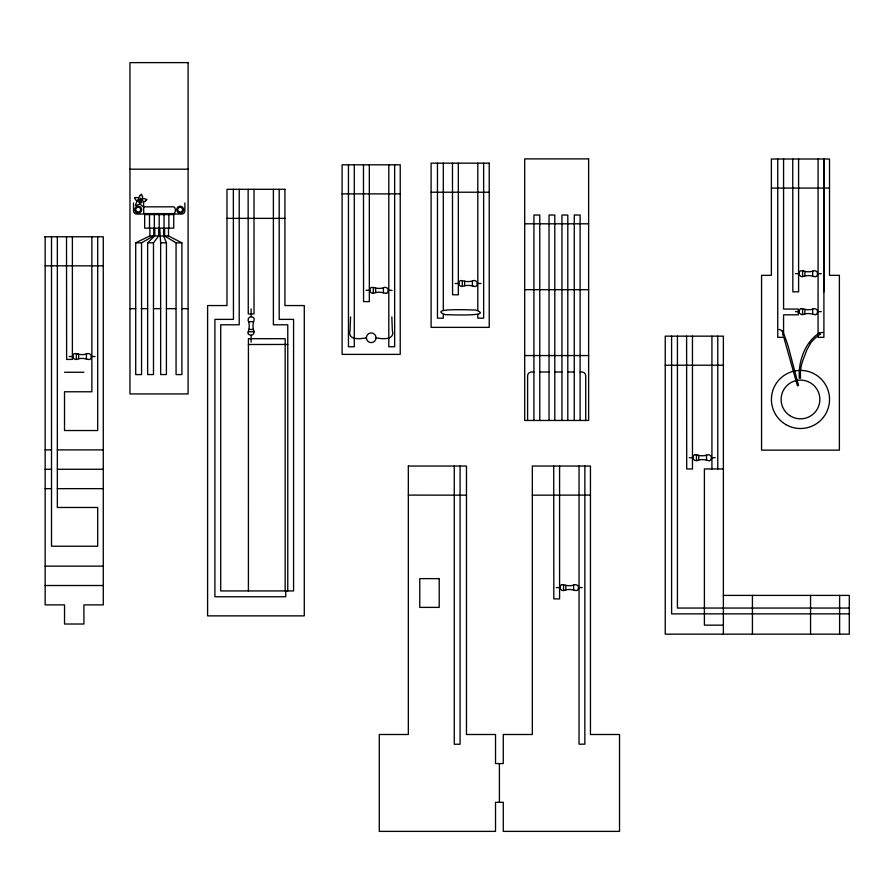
<?xml version="1.0" encoding="UTF-8"?>
<svg xmlns="http://www.w3.org/2000/svg" width="894" height="894" viewBox="0 0 894 894"><rect width="100%" height="100%" fill="white"/><g stroke="black" fill="none" stroke-linecap="round" stroke-linejoin="round"><path stroke-width="1.34" d="M248.409 590.934L248.42 338.692L285.164 338.703L285.164 590.934M400.233 193.886L400.233 164.82L342.1 164.82L342.1 354.382L400.233 354.382L400.233 193.886L342.1 193.886M823.91 291.824L823.91 159.02L823.91 337.34L818.077 337.34L818.077 335.652M163.58 228.261L163.58 236.016L166.44 242.81L166.407 374.552L160.652 374.552L160.652 242.81L159.713 228.261M89.244 359.522A9.331 9.331 0 0 1 86.941 359.109L85.858 358.863A13.645 13.645 0 0 0 82.114 358.449A13.645 13.645 0 0 0 78.359 358.852C75.13 360.997 71.14 357.79 73.565 354.315A1.855 1.855 0 0 1 74.548 353.655L74.973 353.588A9.331 9.331 0 0 1 77.275 353.923M85.858 354.169C89.098 352.057 93.088 355.231 90.663 358.729A1.855 1.855 0 0 1 89.668 359.377L89.244 359.455M386.219 293.333A9.331 9.331 0 0 1 383.917 292.908L382.833 292.662A13.645 13.645 0 0 0 379.078 292.249A13.645 13.645 0 0 0 375.335 292.651C372.094 294.796 368.104 291.589 370.529 288.114A1.855 1.855 0 0 1 371.524 287.455L371.949 287.387A9.331 9.331 0 0 1 374.251 287.723L375.335 287.969A13.645 13.645 0 0 0 379.078 288.382A13.645 13.645 0 0 0 382.833 287.98C386.063 285.845 390.052 289.041 387.627 292.528A1.855 1.855 0 0 1 386.644 293.176L386.219 293.254M472.904 286.114L471.831 285.834A13.645 13.645 0 0 0 468.087 285.421A13.645 13.645 0 0 0 464.332 285.823C461.103 287.969 457.102 284.761 459.538 281.275A1.855 1.855 0 0 1 460.522 280.627L460.946 280.548A9.331 9.331 0 0 1 463.248 280.895L464.332 281.141A13.645 13.645 0 0 0 468.087 281.554A13.645 13.645 0 0 0 471.831 281.152C475.06 279.006 479.061 282.213 476.636 285.689A1.855 1.855 0 0 1 475.642 286.348L475.217 286.415M562.17 584.598A9.331 9.331 0 0 1 564.472 585.011L565.556 585.257A13.645 13.645 0 0 0 569.31 585.671A13.645 13.645 0 0 0 573.065 585.268C576.284 583.145 580.284 586.341 577.859 589.816A1.855 1.855 0 0 1 576.865 590.465L576.44 590.543A9.331 9.331 0 0 1 574.138 590.196L573.054 589.951A13.645 13.645 0 0 0 569.31 589.537A13.645 13.645 0 0 0 565.556 589.939C562.326 592.085 558.337 588.878 560.761 585.402A1.855 1.855 0 0 1 561.745 584.743L562.17 584.676M709.344 460.689A9.331 9.331 0 0 1 707.053 460.276L705.969 460.03A13.645 13.645 0 0 0 702.215 459.617A13.645 13.645 0 0 0 698.46 460.019C695.23 462.164 691.241 458.957 693.666 455.482A1.855 1.855 0 0 1 694.66 454.822L695.074 454.755M697.387 455.057L698.471 455.337A13.645 13.645 0 0 0 702.215 455.75A13.645 13.645 0 0 0 705.969 455.348C709.199 453.202 713.188 456.409 710.764 459.896A1.855 1.855 0 0 1 709.78 460.544L709.355 460.622M815.484 276.682A9.331 9.331 0 0 1 813.194 276.268L812.11 276.022A13.645 13.645 0 0 0 808.355 275.609A13.645 13.645 0 0 0 804.6 276.011C801.37 278.157 797.381 274.95 799.806 271.463A1.855 1.855 0 0 1 800.789 270.815L801.214 270.737A9.331 9.331 0 0 1 803.516 271.083M815.484 314.654A9.331 9.331 0 0 1 813.194 314.23L812.11 313.995A13.645 13.645 0 0 0 808.355 313.57A13.645 13.645 0 0 0 804.6 313.973C801.37 316.118 797.381 312.922 799.806 309.436A1.855 1.855 0 0 1 800.789 308.788L801.214 308.709M803.527 271.05L804.6 271.329A13.645 13.645 0 0 0 808.355 271.742A13.645 13.645 0 0 0 812.11 271.34C815.339 269.206 819.329 272.391 816.904 275.877A1.855 1.855 0 0 1 815.92 276.537L815.496 276.604M801.225 308.631A9.331 9.331 0 0 1 803.516 309.056L804.6 309.29A13.645 13.645 0 0 0 808.355 309.715A13.645 13.645 0 0 0 812.11 309.313C815.339 307.167 819.329 310.363 816.904 313.85A1.855 1.855 0 0 1 815.92 314.498L815.496 314.576M350.571 316.901L350.18 328.109A79.03 79.03 0 0 1 350.068 330.288C347.274 340.391 359.969 339.15 366.361 337.787M141.509 202.647L141.42 202.178A1.475 1.475 0 0 0 140.872 201.217M782.842 330.992L782.798 334.468M138.682 202.212L138.95 201.731A1.475 1.475 0 0 1 139.71 201.038M146.705 199.619L146.605 199.809A3.218 3.218 0 0 1 146.258 200.312L145.7 200.737M810.366 343.598L806.88 349.867L803.114 359.679A73.062 73.062 0 0 0 801.594 364.573A39.582 39.582 0 0 0 800.577 378.196L799.303 378.196C798.208 361.534 804.79 342.402 819.25 333.004M158.674 235.893L154.796 235.893L147.644 242.81L147.644 374.552L153.489 374.552L153.489 242.81L158.674 235.893L158.674 228.138M139.699 196.099L140.637 194.892A3.587 3.587 0 0 1 141.341 194.177A3.587 3.587 0 0 1 141.822 195.071L142.358 196.501M145.599 200.815L145.174 201.105A16.271 16.271 0 0 0 144.761 201.407A7.733 7.733 0 0 1 144.37 201.698L144.157 201.809A1.386 1.386 0 0 1 143.353 201.977L143.353 201.966M141.554 242.833L141.554 374.586L135.709 374.586L135.709 242.833L141.554 242.833L153.757 235.893L153.757 228.138M135.709 242.833L149.879 235.893L153.757 235.893M142.548 198.747L142.66 198.714A2.917 2.917 0 0 1 143.074 198.569M445.38 314.654C445.905 314.52 495.254 316.99 475.742 310.05C475.228 310.173 426.27 307.558 445.246 314.654M143.074 198.58L143.621 198.569A4.973 4.973 0 0 1 144.191 198.647L145.756 199.105A11.555 11.555 0 0 0 146.75 199.384M248.186 333.127L248.253 333.551A1.855 1.855 0 0 0 248.901 334.546C252.399 336.96 255.572 332.981 253.46 329.741A13.645 13.645 0 0 1 253.047 325.986A13.645 13.645 0 0 1 253.449 322.242L253.74 321.169A9.331 9.331 0 0 0 254.119 318.856L253.974 318.432A1.855 1.855 0 0 0 253.326 317.437C249.828 315.023 246.655 319.002 248.767 322.242A13.645 13.645 0 0 1 249.18 325.997A13.645 13.645 0 0 1 248.778 329.741L248.487 330.814A9.331 9.331 0 0 0 248.107 333.127M135.586 205.564L135.765 205.564A4.604 4.604 0 0 0 136.458 205.497L139.475 204.1A4.638 4.638 0 0 0 139.933 203.508A4.638 4.638 0 0 0 140.19 204.212L142.66 206.425A4.604 4.604 0 0 0 143.297 206.704L143.465 206.771M248.409 344.503L287.767 344.458M532.332 495.175L590.453 495.097M129.965 169.19L188.086 169.19M771.377 188.075L771.377 159.009L829.509 159.009L829.509 275.341L839.388 275.341L839.388 450.14L761.565 450.14L761.565 275.341L771.377 275.341L771.377 188.075L829.509 188.075M431.098 192.221L489.23 192.221M226.975 218.371L284.918 218.371M524.7 223.802L588.632 223.802M159.713 236.016L163.58 236.016M164.619 235.949L168.497 235.949L181.895 242.833L181.895 374.586L176.062 374.586L176.062 242.833L164.619 235.949L164.619 228.205M44.7 236.776L103.279 236.776L103.279 604.892L83.913 604.892L83.913 624.012L64.536 624.012L64.536 604.892L45.158 604.892L45.158 236.776M147.644 242.81L153.489 242.81M160.652 242.81L166.44 242.81M176.062 242.833L181.895 242.833M45.158 265.842L103.279 265.842M795.403 273.676L799.169 273.676M817.541 273.676L821.307 273.676M455.124 283.487L458.901 283.487M477.262 283.487L481.039 283.487M524.7 289.678L588.632 289.678M366.127 290.315L369.904 290.315M388.264 290.315L392.041 290.315M129.965 308.676L135.709 308.676M141.174 308.653L147.644 308.653M153.489 308.653L160.652 308.653M166.407 308.653L175.682 308.653M181.895 308.676L188.086 308.676M795.403 311.637L799.169 311.637M817.541 311.637L821.307 311.637M248.621 321.684L253.605 321.684M248.834 329.439L253.393 329.439M248.275 331.741L253.952 331.741M783.759 337.34L777.735 337.34L777.735 159.02M524.7 355.555L588.632 355.555M69.151 356.516L72.928 356.516M91.289 356.516L95.066 356.516M665.237 365.221L723.369 365.221M533.919 372.016L531.483 372.016A3.878 3.878 0 0 0 527.605 375.893L527.605 420.459M539.764 372.016L549.039 372.016M554.794 372.016L561.957 372.016M567.802 372.016L574.272 372.016M580.105 372.016L581.849 372.016A3.878 3.878 0 0 1 585.726 375.893L585.726 420.459M64.536 372.273L83.902 372.273M45.158 449.894L51.506 449.894M57.35 449.894L103.279 449.894M689.263 457.683L693.029 457.683M711.4 457.683L715.166 457.683M723.369 468.959L704.394 468.959L704.394 625.152L723.369 625.152M45.158 469.272L51.506 469.272M57.35 469.272L103.279 469.272M45.158 488.649L51.506 488.649M57.35 488.649L103.279 488.649M45.158 566.137L103.279 566.137M45.158 585.514L103.279 585.514M556.347 587.604L560.125 587.604M578.485 587.604L582.262 587.604M723.369 595.404L849.3 595.404L849.3 634.159L665.237 634.159L665.237 336.155L723.369 336.155L723.369 634.159M849.3 608.054L677.428 608.054L677.428 336.155M849.3 613.865L671.595 613.865L671.595 336.155M408.334 495.097L466.467 495.175M376.05 337.787A4.839 4.839 0 0 1 368.786 341.977A4.839 4.839 0 0 1 368.786 333.585A4.839 4.839 0 0 1 376.05 337.787C382.442 339.15 395.137 340.391 392.354 330.288A79.03 79.03 0 0 1 392.242 328.109L391.851 316.901M137.117 201.016L137.162 201.027A1.386 1.386 0 0 1 136.402 200.636L136.234 200.457A7.733 7.733 0 0 1 135.933 200.066A16.271 16.271 0 0 0 135.709 199.764L134.849 198.569A3.218 3.218 0 0 1 134.659 197.987L134.625 197.853M141.23 200.882L141.498 200.938A1.497 1.497 0 0 0 142.761 200.647L142.828 200.334A1.419 1.419 0 0 0 141.151 200.602M78.359 354.169L77.286 353.89M142.269 198.792L142.314 198.803A3.833 3.833 0 0 0 142.504 196.468M138.391 197.865L137.866 197.697A4.973 4.973 0 0 0 137.307 197.596L135.676 197.563A11.555 11.555 0 0 1 134.648 197.552M141.096 202.77L140.492 201.496M819.161 333.06L820.1 334.166M138.123 199.831L138.134 199.585A1.419 1.419 0 0 1 139.632 200.368M782.809 330.914L787.312 343.497A131.396 131.396 0 0 1 788.407 347.118L798.51 385.403L797.437 385.795L784.139 338.48M783.066 335.272L783.334 336.077M477.798 314.52L477.809 318.186L483.654 318.186L483.643 163.166M792.743 159.02L792.844 291.824L798.599 291.857L798.599 159.02M686.603 336.155L686.704 468.959L692.459 469.004L692.459 336.155M553.721 466.042L553.833 598.879L559.588 598.924L559.588 588.118M452.465 163.166L452.576 294.763L458.331 294.808L458.331 163.166M363.467 164.82L363.567 301.591L369.334 301.636L369.334 164.82M248.13 189.316L248.264 313.939L254.019 313.939L254.019 189.316M233.345 189.316L233.457 319.382L214.906 319.382L214.906 596.756L285.745 596.756L285.745 590.934M66.514 236.776L66.625 359.422L72.38 359.422L72.38 236.776M839.611 595.404L839.611 634.159M818.077 159.009L818.077 333.719M812.668 271.184L812.668 276.168M812.668 309.156L812.668 314.129M810.556 595.404L810.556 634.159M804.902 271.396L804.902 275.944M804.902 309.369L804.902 313.917M802.6 270.837L802.6 276.514M802.6 308.81L802.6 314.476M783.569 159.02L783.569 309.067L798.308 309.067L798.275 314.822L783.569 314.822L783.569 332.892M752.424 595.404L752.424 634.159M717.77 336.155L717.77 468.959M711.937 336.155L711.937 468.959M706.528 455.191L706.528 460.175M698.762 455.415L698.762 459.963M696.46 454.856L696.46 460.522M584.866 466.042L584.844 744.188L579.033 744.188L579.033 588.118M580.105 420.459L580.105 215.029L574.272 215.029L574.272 420.459M579.033 466.042L579.033 586.676M573.613 585.112L573.613 590.096M567.802 420.459L567.802 215.029L561.957 215.029L561.957 420.459M565.857 585.335L565.857 589.884M563.555 584.765L563.555 590.442M559.588 466.042L559.588 586.676M554.794 420.459L554.794 215.029L549.039 215.029L549.039 420.459M539.764 420.459L539.764 215.029L533.919 215.029L533.919 420.459M499.4 763.565L499.4 802.309M477.798 163.166L477.798 310.173M472.39 280.995L472.39 285.979M464.634 281.208L464.634 285.756M462.332 280.649L462.332 286.326M460.075 466.042L460.075 744.244L454.264 744.244L454.264 466.042M443.301 163.166L443.301 310.184M443.301 314.52L443.301 318.186L437.457 318.186L437.457 163.166M394.645 164.82L394.645 346.76L388.801 346.76L388.801 164.82M383.392 287.823L383.392 292.807M375.636 288.047L375.636 292.595M373.334 287.488L373.334 293.154M354.292 164.82L354.292 346.76L348.459 346.76L348.459 164.82M287.767 590.934L287.767 324.79L273.385 324.79L273.385 189.316M279.196 189.316L279.196 319.382L293.578 319.382L293.578 590.934L220.717 590.934L220.717 324.79L239.212 324.79L239.212 189.316M251.113 308.899L251.113 316.811M251.113 335.172L251.113 342.089M184.868 202.949L184.868 210.85A3.218 3.218 0 0 1 181.65 214.057L136.737 214.057A3.218 3.218 0 0 1 133.519 210.85L133.519 202.949M168.877 214.582L168.877 228.138M168.497 228.205L168.497 235.949M164.038 214.582L164.038 228.138M159.188 214.582L159.188 228.138M154.796 228.138L154.796 235.893M154.349 214.582L154.349 228.138M149.879 228.138L149.879 235.893M149.499 214.582L149.499 228.138M97.692 236.776L97.692 430.528L64.513 430.528L64.513 391.773L91.858 391.773L91.858 236.776M86.416 354.024L86.416 359.008M78.661 354.248L78.661 358.796M76.359 353.689L76.359 359.354M57.35 236.776L57.35 507.479L97.692 507.479L97.692 546.223L51.506 546.223L51.506 236.776M143.263 202.267A3.721 3.721 0 0 1 143.588 204.257L143.632 205.531A6.403 6.403 0 0 1 143.543 206.749M137.14 201.34A3.721 3.721 0 0 0 136.246 203.139L135.787 204.346A6.403 6.403 0 0 0 135.519 205.531M139.565 196.021A3.833 3.833 0 0 0 139.006 198.256L138.749 198.122A2.917 2.917 0 0 0 138.402 197.853M140.257 199.898A1.419 1.419 0 0 1 140.671 198.345M139.196 200.614A1.497 1.497 0 0 1 138.078 199.932M140.157 201.273A2.201 2.201 0 0 1 139.319 202.167M140.76 198.367A1.419 1.419 0 0 1 140.693 199.977M695.085 454.677A9.331 9.331 0 0 1 697.387 455.091M475.217 286.493A9.331 9.331 0 0 1 472.915 286.08M78.359 354.18A13.645 13.645 0 0 0 82.114 354.583A13.645 13.645 0 0 0 85.869 354.18M778.976 329.461A4.168 4.168 0 0 1 782.708 332.333M819.597 333.585A3.386 3.386 0 0 1 822.927 332.568M810.277 343.531A38.621 38.621 0 0 1 820.144 334.244M408.334 466.042L408.334 734.499L379.279 734.499L379.279 831.375L495.522 831.375L495.522 802.309L503.277 802.309L503.277 831.375L619.52 831.375L619.52 734.499L590.453 734.499L590.453 466.042L532.321 466.042L532.332 734.499L503.266 734.499L503.266 763.565L495.522 763.565L495.522 734.499L466.467 734.499L466.467 466.042L408.334 466.042M143.699 207.721L143.699 212.783L144.448 213.588L173.727 213.61C176.029 212.861 175.917 207.71 173.794 206.827L144.66 206.827L143.699 207.654M188.086 62.625L129.965 62.625L129.965 393.93L188.086 393.93L188.086 62.625M588.632 158.897L524.7 158.897L524.7 420.459L588.632 420.459L588.632 158.897M489.23 163.166L431.098 163.166L431.109 327.36L489.23 327.36L489.23 163.166M284.918 189.316L226.975 189.316L226.975 305.558L207.598 305.558L207.598 615.865L304.284 615.865L304.284 305.558L284.918 305.558L284.918 189.316M173.727 214.582L144.66 214.582L144.66 228.138L173.727 228.138L173.727 214.582M439.211 578.63L419.767 578.63L419.767 607.384L439.211 607.384L439.211 578.63M178.878 211.744A2.436 2.436 0 0 0 182.611 209.766A2.436 2.436 0 0 0 179.035 207.52A2.436 2.436 0 0 0 178.878 211.744M136.916 211.744A2.436 2.436 0 0 0 140.637 209.755A2.436 2.436 0 0 0 137.061 207.52A2.436 2.436 0 0 0 136.916 211.744M136.38 212.616A3.464 3.464 0 0 0 141.665 209.799A3.464 3.464 0 0 0 136.581 206.626A3.464 3.464 0 0 0 136.38 212.616M178.342 212.604A3.464 3.464 0 0 0 183.639 209.799A3.464 3.464 0 0 0 178.554 206.615A3.464 3.464 0 0 0 178.342 212.604M789.625 415.498A19.377 19.377 0 0 0 819.809 400.836A19.377 19.377 0 0 0 792.017 382.029A19.377 19.377 0 0 0 789.625 415.498M785.949 424.628A29.066 29.066 0 0 0 829.543 399.462A29.066 29.066 0 0 0 785.949 374.284A29.066 29.066 0 0 0 785.949 424.628"/></g></svg>
